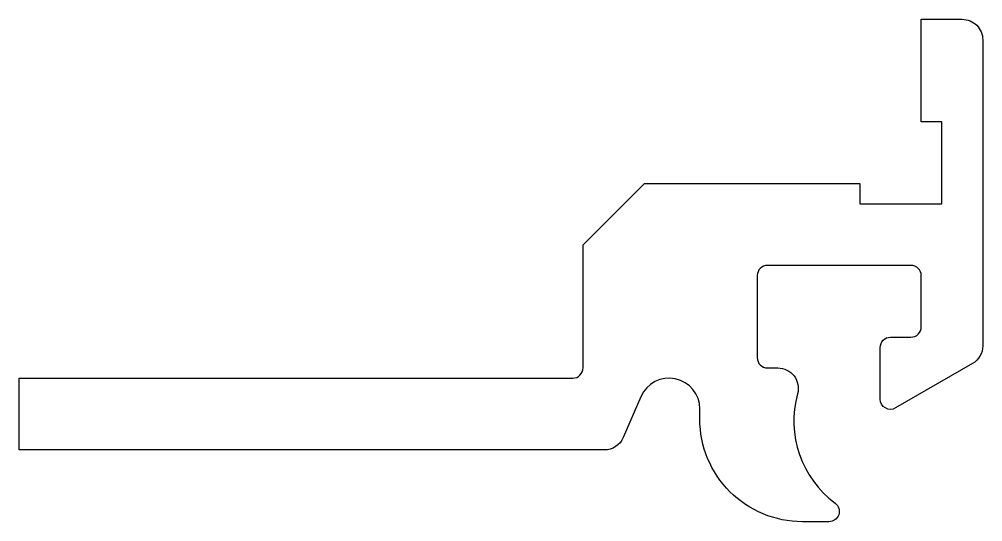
# Model space of a CAD drawing. Extents: x 678.8 to 725.8, y -34.2 to -9.7.
import ezdxf

# ---------------------------------------------------------------- set-up
doc = ezdxf.new("R2010")
doc.units = 0
doc.header["$LTSCALE"] = 15
doc.layers.get('0').update_dxf_attribs({"linetype": 'CONTINUOUS'})

msp = doc.modelspace()

# ---------------------------------------------------------------- linework, layer by layer
at = {"color": 0, "linetype": 'CONTINUOUS', "ltscale": 0.05}
msp.add_lwpolyline([(722.298, -21.671), (715.298, -21.671, 0.414214), (714.798, -22.171), (714.798, -26.171, 0.414214), (715.298, -26.671), (715.798, -26.671, -0.4951), (716.762, -27.936, 0.30896), (718.596, -33.27, -0.721994), (718.298, -34.171), (716.998, -34.171, -0.414214), (711.998, -29.171), (711.998, -28.671, 0.814115), (709.121, -28.075), (708.259, -30.068, -0.299055), (707.341, -30.671), (678.798, -30.671), (678.798, -27.171), (705.798, -27.171, 0.414214), (706.298, -26.671), (706.298, -20.671), (709.298, -17.671), (719.798, -17.671), (719.798, -18.671), (723.798, -18.671), (723.798, -14.671), (722.798, -14.671), (722.798, -9.671), (724.798, -9.671, -0.414214), (725.798, -10.671), (725.798, -25.594, -0.267949), (725.298, -26.46), (721.548, -28.625, -0.57735), (720.798, -28.192), (720.798, -25.671, -0.414214), (721.298, -25.171), (722.298, -25.171, 0.414214), (722.798, -24.671), (722.798, -22.171, 0.414214)], format="xyb", close=True, dxfattribs=at)

doc.saveas('drawing.dxf')
